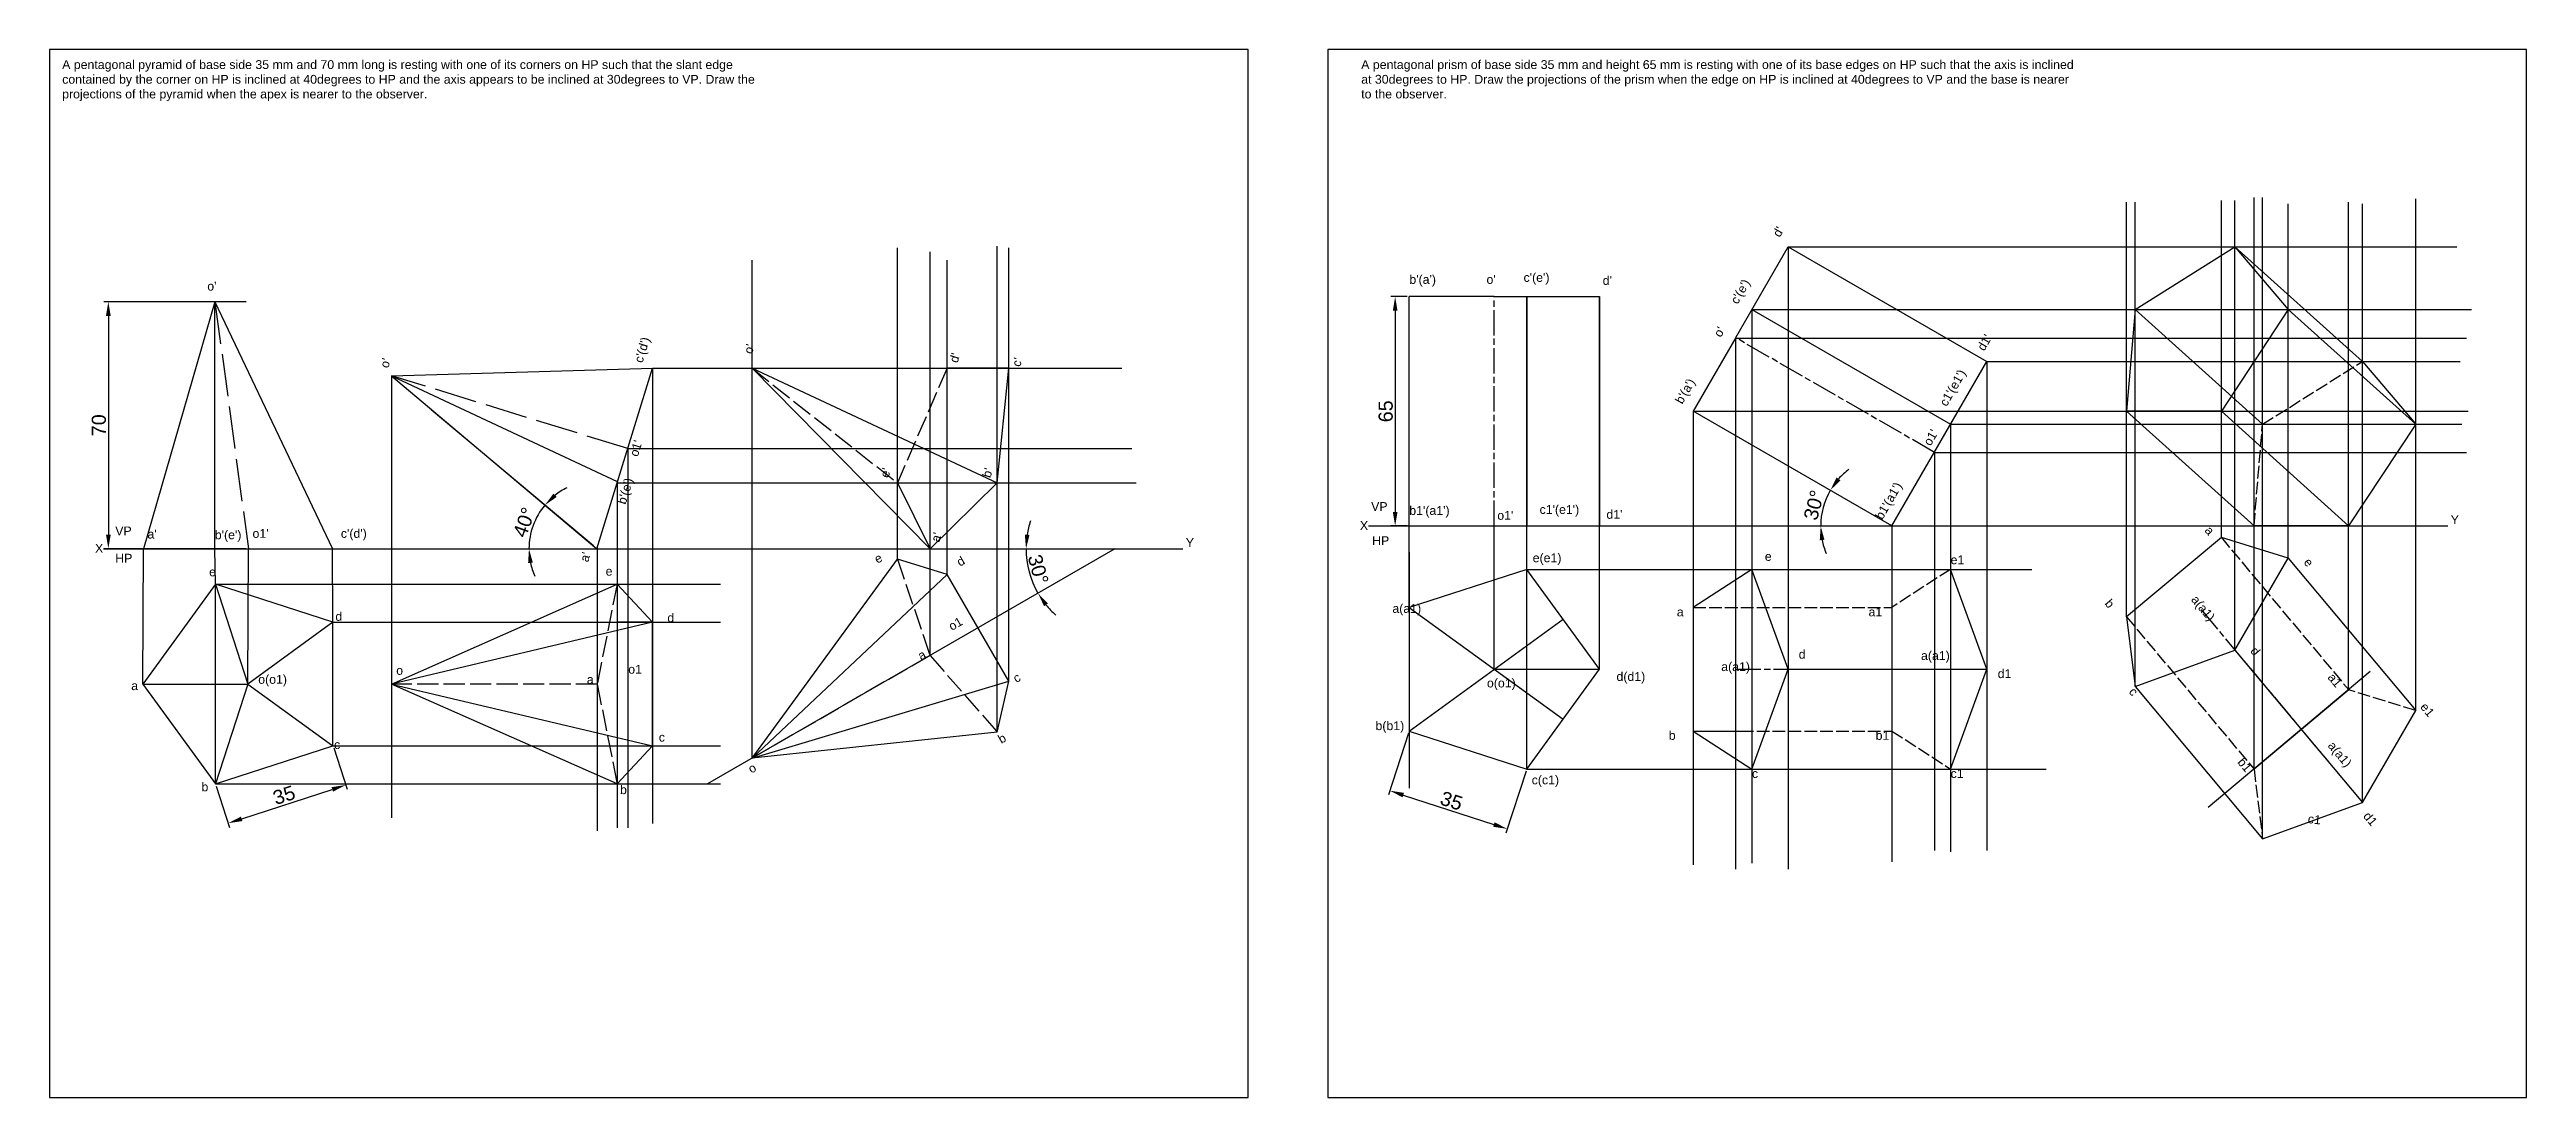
# Model space of a CAD drawing. Header units: millimetres. Extents: x 0 to 702, y 0 to 297.
import ezdxf

# ---------------------------------------------------------------- set-up
doc = ezdxf.new("R2010")
doc.units = ezdxf.units.MM
doc.linetypes.add('ACAD_ISO02W100', pattern=[15, 12, -3])
doc.linetypes.add('ACAD_ISO08W100', pattern=[36, 24, -3, 6, -3])
doc.styles.get("Standard").update_dxf_attribs({"font": 'arial.ttf'})
doc.dimstyles.new('ISO-25', dxfattribs={"dimtxt": 4, "dimasz": 4, "dimexe": 1.25, "dimexo": 0.625, "dimtad": 1, "dimdec": 0, "dimtxsty": 'Standard', "dimcen": 2.5, "dimadec": 0, "dimazin": 0, "dimtfac": 1, "dimtdec": 0, "dimtmove": 0, "dimatfit": 3, "dimfxl": 1, "dimarcsym": 0})

# ---------------------------------------------------------------- blocks, each defined once
blk = doc.blocks.new('*D2')
at = {"color": 0, "lineweight": -2, "transparency": 16777216}
for p, q in [((80.51, 99.07), (84.31, 87.36)), ((47.22, 88.26), (51.02, 76.55)), ((54.44, 78.97), (80.12, 87.32))]:
    blk.add_line(p, q, dxfattribs=at)
at = {"color": 0, "transparency": 16777216}
for points in [[(79.91, 87.95), (80.33, 86.68), (83.93, 88.55)], [(54.24, 79.61), (54.65, 78.34), (50.64, 77.74)]]:
    blk.add_solid(points, dxfattribs=at)
at = {"layer": 'Defpoints', "color": 0, "transparency": 16777216}
for p in [(80.31, 99.67), (47.03, 88.85), (83.93, 88.55)]:
    blk.add_point(p, dxfattribs=at)
at = {"color": 0, "transparency": 16777216, "insert": (66.46, 85.68), "char_height": 4, "attachment_point": 5, "rotation": 18}
blk.add_mtext('35', dxfattribs=at)
blk = doc.blocks.new('*D3')
at = {"color": 0, "lineweight": -2, "transparency": 16777216}
for p, q in [((55.74, 225.51), (15.41, 225.51)), ((16.66, 221.51), (16.66, 159.51)), ((55.74, 155.51), (15.41, 155.51))]:
    blk.add_line(p, q, dxfattribs=at)
at = {"color": 0, "transparency": 16777216}
for points in [[(15.99, 221.51), (17.33, 221.51), (16.66, 225.51)], [(15.99, 159.51), (17.33, 159.51), (16.66, 155.51)]]:
    blk.add_solid(points, dxfattribs=at)
at = {"layer": 'Defpoints', "color": 0, "transparency": 16777216}
for p in [(56.36, 225.51), (16.66, 155.51), (56.36, 155.51)]:
    blk.add_point(p, dxfattribs=at)
at = {"color": 0, "transparency": 16777216, "insert": (13.99, 190.51), "char_height": 4, "attachment_point": 5, "rotation": 90}
blk.add_mtext('70', dxfattribs=at)
blk = doc.blocks.new('*D4')
at = {"color": 0, "lineweight": -2, "transparency": 16777216}
for start, end in [(116.14642, 128.07321), (140, 180), (191.92679, 203.85358)]:
    blk.add_arc((155.1, 155.51), 19.25, start, end, dxfattribs=at)
at = {"color": 0, "transparency": 16777216}
for points in [[(143.69, 170.18), (142.77, 171.14), (140.35, 167.88)], [(135.6, 151.46), (136.93, 151.6), (135.85, 155.51)]]:
    blk.add_solid(points, dxfattribs=at)
at = {"layer": 'Defpoints', "color": 0, "transparency": 16777216}
for p in [(108.16, 194.9), (137.9, 164.15), (15.29, 155.51), (154.12, 156.33), (321.12, 155.51)]:
    blk.add_point(p, dxfattribs=at)
at = {"color": 0, "transparency": 16777216, "insert": (134.5, 163.01), "char_height": 4, "attachment_point": 5, "rotation": 70}
blk.add_mtext('40°', dxfattribs=at)
blk = doc.blocks.new('*D5')
at = {"color": 0, "lineweight": -2, "transparency": 16777216}
for start, end in [(161.79455, 170.89727), (180, 210), (219.10273, 228.20545)]:
    blk.add_arc((301.89, 155.51), 25.2, start, end, dxfattribs=at)
at = {"color": 0, "transparency": 16777216}
for points in [[(277.67, 159.44), (276.34, 159.55), (276.69, 155.51)], [(281.79, 139.23), (282.88, 139.99), (280.07, 142.91)]]:
    blk.add_solid(points, dxfattribs=at)
at = {"layer": 'Defpoints', "color": 0, "transparency": 16777216}
for p in [(15.29, 155.51), (301.89, 155.51), (321.12, 155.51), (277.07, 151.13), (186.44, 88.85)]:
    blk.add_point(p, dxfattribs=at)
at = {"color": 0, "transparency": 16777216, "insert": (280.13, 149.68), "char_height": 4, "attachment_point": 5, "rotation": 285}
blk.add_mtext('30°', dxfattribs=at)
blk = doc.blocks.new('*D7')
at = {"color": 0, "lineweight": -2, "transparency": 16777216}
for p, q in [((385.08, 103.27), (379.39, 85.75)), ((418.37, 92.45), (412.68, 74.93)), ((383.58, 85.7), (409.26, 77.36))]:
    blk.add_line(p, q, dxfattribs=at)
at = {"color": 0, "transparency": 16777216}
for points in [[(383.79, 86.33), (383.38, 85.07), (379.78, 86.94)], [(409.47, 77.99), (409.05, 76.72), (413.06, 76.12)]]:
    blk.add_solid(points, dxfattribs=at)
at = {"layer": 'Defpoints', "color": 0, "transparency": 16777216}
for p in [(385.28, 103.86), (418.56, 93.05), (413.06, 76.12)]:
    blk.add_point(p, dxfattribs=at)
at = {"color": 0, "transparency": 16777216, "insert": (397.25, 84.07), "char_height": 4, "attachment_point": 5, "rotation": 342}
blk.add_mtext('35', dxfattribs=at)
blk = doc.blocks.new('*D11')
at = {"color": 0, "lineweight": -2, "transparency": 16777216}
for p, q in [((384.65, 226.97), (380.03, 226.97)), ((381.28, 222.97), (381.28, 165.97)), ((384.65, 161.97), (380.03, 161.97))]:
    blk.add_line(p, q, dxfattribs=at)
at = {"color": 0, "transparency": 16777216}
for points in [[(380.61, 222.97), (381.94, 222.97), (381.28, 226.97)], [(380.61, 165.97), (381.94, 165.97), (381.28, 161.97)]]:
    blk.add_solid(points, dxfattribs=at)
at = {"layer": 'Defpoints', "color": 0, "transparency": 16777216}
for p in [(385.28, 226.97), (381.28, 161.97), (385.28, 161.97)]:
    blk.add_point(p, dxfattribs=at)
at = {"color": 0, "transparency": 16777216, "insert": (378.61, 194.47), "char_height": 4, "attachment_point": 5, "rotation": 90}
blk.add_mtext('65', dxfattribs=at)
blk = doc.blocks.new('*D13')
at = {"color": 0, "lineweight": -2, "transparency": 16777216}
for start, end in [(127.21493, 138.60286), (149.9908, 180), (191.38793, 202.77587)]:
    blk.add_arc((522.01, 161.97), 20.16, start, end, dxfattribs=at)
at = {"color": 0, "transparency": 16777216}
for points in [[(507.43, 174.91), (506.35, 175.69), (504.56, 172.05)], [(501.59, 157.93), (502.91, 158.06), (501.85, 161.97)]]:
    blk.add_solid(points, dxfattribs=at)
at = {"layer": 'Defpoints', "color": 0, "transparency": 16777216}
for p in [(465.73, 194.48), (503.07, 168.87), (373.69, 161.97), (522.01, 161.97), (679.52, 161.97)]:
    blk.add_point(p, dxfattribs=at)
at = {"color": 0, "transparency": 16777216, "insert": (499.96, 167.88), "char_height": 4, "attachment_point": 5, "rotation": 74.9954}
blk.add_mtext('30°', dxfattribs=at)

msp = doc.modelspace()

# ---------------------------------------------------------------- linework, layer by layer
for p, q in [((339.61, 297), (0, 297)), ((0, 297), (0, 0)), ((339.61, 0), (339.61, 297)), ((701.83, 297), (362.22, 297)), ((362.22, 297), (362.22, 0)), ((701.83, 0), (701.83, 297)), ((588.53, 136.21), (588.53, 253.75)), ((590.92, 116.5), (590.92, 253.75)), ((615.38, 158.67), (615.38, 254.2)), ((619.24, 126.78), (619.24, 254.2)), ((624.63, 93.06), (624.63, 255.1)), ((627.04, 73.33), (627.04, 255.1)), ((634.35, 152.84), (634.35, 253.3)), ((651.44, 115.56), (651.44, 253.75)), ((655.36, 83.61), (655.36, 253.3)), ((670.47, 109.67), (670.47, 254.65)), ((240.23, 152.6), (240.23, 240.81)), ((249.49, 125.25), (249.49, 239.69)), ((268.54, 103.56), (268.54, 241.25)), ((271.81, 117.94), (271.81, 240.81)), ((477.77, 215.34), (492.66, 241.12)), ((492.66, 241.12), (548.95, 208.61)), ((492.66, 241.12), (492.66, 64.75)), ((492.66, 241.12), (682.12, 241.12)), ((655.36, 208.61), (619.24, 241.12)), ((199.06, 96.14), (199.06, 237.28)), ((254.31, 148.25), (254.31, 237.28)), ((46.86, 225.51), (26.65, 155.51)), ((46.83, 155.51), (46.86, 225.51)), ((46.86, 225.51), (80.17, 155.51)), ((385.28, 138.86), (385.28, 226.97)), ((409.36, 226.97), (385.28, 226.97)), ((409.36, 226.97), (439.14, 226.97)), ((418.56, 149.68), (418.56, 226.97)), ((418.56, 93.05), (418.56, 226.97)), ((418.56, 226.97), (418.56, 161.97)), ((439.14, 121.36), (439.14, 226.97)), ((439.14, 226.97), (439.14, 161.97)), ((482.37, 223.31), (538.66, 190.8)), ((482.37, 223.31), (482.37, 66.36)), ((482.37, 223.31), (686.22, 223.31)), ((627.04, 190.8), (590.92, 223.31)), ((477.77, 215.34), (465.73, 194.48)), ((477.7, 215.21), (477.7, 64.75)), ((477.7, 215.21), (684.85, 215.21)), ((96.93, 204.54), (170.84, 206.65)), ((96.93, 204.54), (155.06, 155.51)), ((96.93, 204.54), (160.83, 174.59)), ((96.93, 204.54), (96.93, 79.26)), ((155.06, 155.51), (170.84, 206.65)), ((170.84, 206.65), (170.84, 77.64)), ((170.84, 206.65), (303.82, 206.65)), ((199.06, 206.65), (254.31, 206.65)), ((271.81, 206.65), (254.31, 206.65)), ((271.81, 206.65), (254.31, 206.65)), ((522.01, 161.97), (548.95, 208.61)), ((548.95, 208.61), (548.95, 69.98)), ((548.95, 208.61), (683.03, 208.61)), ((655.36, 208.61), (670.47, 190.8)), ((154.12, 156.33), (108.16, 194.9)), ((522.01, 161.97), (465.73, 194.48)), ((465.73, 194.48), (465.73, 65.9)), ((465.73, 194.48), (685.31, 194.48)), ((538.66, 190.8), (538.66, 69.57)), ((538.66, 190.8), (683.49, 190.8)), ((163.82, 183.9), (163.82, 76.39)), ((163.82, 183.9), (306.66, 183.9)), ((534.06, 182.83), (534.06, 69.98)), ((534.06, 182.83), (684.85, 182.83)), ((160.82, 174.17), (160.82, 76.39)), ((160.82, 174.17), (307.9, 174.17)), ((240.23, 174.17), (249.49, 155.51)), ((373.69, 161.97), (679.52, 161.97)), ((385.28, 161.97), (439.14, 161.97)), ((409.36, 121.36), (409.36, 161.97)), ((522.01, 161.97), (522.01, 66.76)), ((651.44, 161.97), (624.63, 161.97)), ((15.29, 155.51), (321.12, 155.51)), ((26.45, 117.17), (26.65, 155.51)), ((26.65, 155.51), (80.17, 155.51)), ((47.03, 145.48), (46.83, 155.51)), ((56.23, 117.17), (56.36, 155.51)), ((80.31, 134.67), (80.17, 155.51)), ((155.17, 155.86), (155.17, 75.61)), ((301.89, 155.51), (186.44, 88.85)), ((385.28, 154.53), (385.28, 87.68)), ((418.56, 149.68), (561.68, 149.68)), ((47.03, 88.85), (47.03, 145.48)), ((47.03, 145.48), (190.1, 145.48)), ((80.31, 134.67), (190.1, 134.67)), ((155.17, 134.67), (170.84, 134.67)), ((170.84, 134.67), (160.82, 134.67)), ((170.84, 134.67), (160.82, 134.67)), ((170.84, 134.67), (170.84, 99.67)), ((170.84, 99.67), (170.84, 134.67)), ((385.28, 138.86), (428.85, 107.21)), ((385.28, 103.86), (428.85, 135.52)), ((465.73, 138.86), (465.73, 103.86)), ((522.01, 138.86), (522.01, 103.86)), ((409.36, 121.36), (439.14, 121.36)), ((657.58, 120.71), (611.62, 82.14)), ((651.49, 115.5), (624.65, 93.04)), ((80.31, 99.67), (190.1, 99.67)), ((170.84, 99.67), (160.82, 88.85)), ((160.82, 88.85), (170.84, 99.67)), ((465.73, 103.86), (482.37, 103.86)), ((418.56, 93.05), (565.72, 93.05)), ((47.03, 88.85), (190.1, 88.85)), ((0, 0), (339.61, 0)), ((362.22, 0), (701.83, 0))]:
    msp.add_line(p, q)
at = {"lineweight": 30}
for p, q in [((590.92, 223.31), (619.24, 241.12)), ((619.24, 241.12), (634.35, 223.31)), ((590.92, 223.31), (588.53, 194.48)), ((634.35, 223.31), (615.38, 194.48)), ((634.35, 223.31), (670.47, 190.8)), ((199.06, 206.65), (268.54, 174.17)), ((199.06, 206.65), (271.81, 206.65)), ((199.06, 206.65), (249.49, 155.51)), ((268.54, 174.17), (271.81, 206.65)), ((615.38, 194.48), (588.53, 194.48)), ((588.53, 194.48), (624.63, 161.97)), ((615.38, 194.48), (651.44, 161.97)), ((670.47, 190.8), (651.44, 161.97)), ((249.49, 155.51), (268.54, 174.17)), ((651.44, 161.97), (624.63, 161.97)), ((615.38, 158.67), (588.53, 136.21)), ((634.35, 152.84), (615.38, 158.67)), ((199.06, 96.14), (240.23, 152.6)), ((254.31, 148.25), (199.06, 96.14)), ((254.31, 148.25), (240.23, 152.6)), ((271.81, 117.94), (254.31, 148.25)), ((482.37, 149.68), (465.73, 138.86)), ((492.66, 121.36), (482.37, 149.68)), ((482.37, 149.68), (538.66, 149.68)), ((548.95, 121.36), (538.66, 149.68)), ((619.24, 126.78), (634.35, 152.84)), ((634.35, 152.84), (670.47, 109.67)), ((47.03, 145.48), (56.23, 117.17)), ((96.93, 117.17), (160.82, 145.48)), ((170.84, 134.67), (160.82, 145.48)), ((80.31, 134.67), (56.23, 117.17)), ((170.84, 134.67), (96.93, 117.17)), ((170.84, 99.67), (170.84, 134.67)), ((465.73, 138.86), (465.73, 103.86)), ((588.53, 136.21), (590.92, 116.5)), ((590.92, 116.5), (619.24, 126.78)), ((619.24, 126.78), (655.36, 83.61)), ((482.37, 93.05), (492.66, 121.36)), ((492.66, 121.36), (548.95, 121.36)), ((538.66, 93.05), (548.95, 121.36)), ((26.45, 117.17), (56.23, 117.17)), ((56.23, 117.17), (47.03, 88.85)), ((56.23, 117.17), (80.31, 99.67)), ((160.82, 88.85), (96.93, 117.17)), ((96.93, 117.17), (170.84, 99.67)), ((199.06, 96.14), (271.81, 117.94)), ((268.54, 103.56), (271.81, 117.94)), ((590.92, 116.5), (627.04, 73.33)), ((655.36, 83.61), (670.47, 109.67)), ((160.82, 88.85), (170.84, 99.67)), ((268.54, 103.56), (199.06, 96.14)), ((465.73, 103.86), (482.37, 93.05)), ((482.37, 93.05), (538.66, 93.05)), ((627.04, 73.33), (655.36, 83.61))]:
    msp.add_line(p, q, dxfattribs=at)
at = {"linetype": 'ACAD_ISO02W100'}
for p, q in [((46.86, 225.51), (56.36, 155.51)), ((163.82, 183.9), (96.93, 204.54))]:
    msp.add_line(p, q, dxfattribs=at)
at = {"linetype": 'ACAD_ISO08W100', "ltscale": 0.3}
for p, q in [((409.36, 161.97), (409.36, 226.97)), ((534.06, 182.83), (477.77, 215.34)), ((609.64, 138.26), (645.8, 95.03)), ((477.7, 121.36), (534.06, 121.36))]:
    msp.add_line(p, q, dxfattribs=at)
at = {"linetype": 'ACAD_ISO02W100', "ltscale": 0.5}
for p, q in [((199.06, 206.65), (240.23, 174.17)), ((254.31, 206.65), (240.23, 174.17)), ((240.23, 152.6), (249.49, 125.25)), ((160.82, 145.48), (155.17, 117.17)), ((249.49, 125.25), (199.06, 96.14)), ((249.49, 125.25), (268.54, 103.56)), ((155.17, 117.17), (96.93, 117.17)), ((155.17, 117.17), (160.82, 88.85))]:
    msp.add_line(p, q, dxfattribs=at)
at = {"linetype": 'ACAD_ISO02W100', "ltscale": 0.3}
for p, q in [((627.04, 190.8), (655.36, 208.61)), ((624.63, 161.97), (627.04, 190.8)), ((615.38, 158.67), (651.49, 115.5)), ((538.66, 149.68), (522.01, 138.86)), ((465.73, 138.86), (522.01, 138.86)), ((588.53, 136.21), (624.65, 93.04)), ((670.47, 109.67), (651.49, 115.5)), ((465.73, 103.86), (522.01, 103.86)), ((522.01, 103.86), (538.66, 93.05)), ((624.65, 93.04), (627.04, 73.33))]:
    msp.add_line(p, q, dxfattribs=at)
for points in [[(385.28, 138.86), (385.28, 103.86), (418.56, 93.05), (439.14, 121.36), (418.56, 149.68)], [(80.31, 99.67), (80.31, 134.67), (47.03, 145.48), (26.45, 117.17), (47.03, 88.85)]]:
    msp.add_lwpolyline(points, close=True)

# ---------------------------------------------------------------- texts
at = {"char_height": 2.5, "attachment_point": 1}
for s, width, heights, insert in [('A pentagonal pyramid of base side 35 mm and 70 mm long is resting with one of its corners on HP such that the slant edge contained by the corner on HP is inclined at 40degrees to HP and the axis appears to be inclined at 30degrees to VP. Draw the projections of the pyramid when the apex is nearer to the observer.', 203.0274, [0], (3.58, 293.98)), ('A pentagonal prism of base side 35 mm and height 65 mm is resting with one of its base edges on HP such that the axis is inclined at 30degrees to HP. Draw the projections of the prism when the edge on HP is inclined at 40degrees to VP and the base is nearer to the observer.', 203.0274, [0], (371.66, 293.98)), ("b'(a')", 8.6215, [9.23], (385.3, 233.09)), ("o'", 8.6215, [9.23], (407.16, 233.09)), ("c'(e')", 8.6215, [9.23], (417.66, 233.65)), ("d'", 8.6215, [9.23], (440.08, 232.8)), ("o'", 8.6215, [9.23], (44.7, 231.18)), ('VP', 3.7664, [0], (374.47, 168.73)), ('VP', 3.7664, [0], (18.62, 161.82)), ('X', 3.7664, [0], (371.3, 163.34)), ("b1'(a1')", 8.6215, [9.23], (385.28, 167.6)), ("o1'", 8.6215, [9.23], (410.22, 166.23)), ("c1'(e1')", 8.6215, [9.23], (422.2, 167.89)), ("d1'", 8.6215, [9.23], (441.14, 166.51)), ('Y', 3.7664, [0], (680.36, 164.99)), ('X', 3.7664, [0], (12.89, 156.88)), ("a'", 8.6215, [9.23], (27.75, 160.91)), ("b'(e')", 8.6215, [9.23], (46.83, 160.71)), ("o1'", 8.6215, [9.23], (57.51, 161.11)), ("c'(d')", 8.6215, [9.23], (82.54, 161.11)), ('Y', 3.7664, [0], (321.95, 158.52)), ('HP', 3.7664, [0], (374.75, 159.06)), ('HP', 3.7664, [0], (18.62, 154.08)), ('e', 8.6215, [9.23], (45.21, 150.21)), ('e', 8.6215, [9.23], (157.57, 150.4)), ('e(e1)', 8.6215, [9.23], (420.25, 154.19)), ('e', 8.6215, [9.23], (486.02, 154.59)), ('e1', 8.6215, [9.23], (538.66, 153.62)), ('d', 8.6215, [9.23], (81, 137.59)), ('d', 8.6215, [9.23], (175.07, 137.21)), ('a(a1)', 8.6215, [9.23], (380.49, 139.85)), ('a', 8.6215, [9.23], (461.09, 138.86)), ('a1', 8.6215, [9.23], (515.41, 138.86)), ('d', 8.6215, [9.23], (495.63, 126.86)), ('a(a1)', 8.6215, [9.23], (530.28, 126.49)), ('o(o1)', 8.6215, [9.23], (59.13, 119.75)), ('o', 8.6215, [9.23], (98.23, 122.29)), ('o1', 8.6215, [9.23], (163.98, 122.61)), ('d(d1)', 8.6215, [9.23], (443.99, 120.56)), ('a(a1)', 8.6215, [9.23], (473.67, 123.35)), ('d1', 8.6215, [9.23], (552.01, 121.36)), ('a', 8.6215, [9.23], (23.14, 117.95)), ('a', 8.6215, [9.23], (152.25, 119.71)), ('o(o1)', 5.1431, [0], (407.29, 118.71)), ('b(b1)', 8.6215, [9.23], (375.7, 106.61)), ('c', 8.6215, [9.23], (80.62, 101.26)), ('c', 8.6215, [9.23], (172.63, 103.35)), ('b', 8.6215, [9.23], (458.8, 103.86)), ('b1', 8.6215, [9.23], (517.42, 103.86)), ('c(c1)', 8.6215, [9.23], (419.96, 91.25)), ('c', 8.6215, [9.23], (482.37, 93.05)), ('c1', 8.6215, [9.23], (538.66, 93.05)), ('b', 8.6215, [9.23], (43.05, 89.28)), ('b', 8.6215, [9.23], (161.64, 88.47))]:
    msp.add_mtext_dynamic_manual_height_columns(s, width=width, gutter_width=12.5, heights=heights, dxfattribs=dict(at, insert=insert))
for s, heights, insert, rotation in [("d'", [9.23], (488.08, 244.85), 59.9908), ("c'(e')", [9.23], (476.13, 225.86), 59.9908), ("o'", [9.23], (471.37, 216.48), 59.9908), ("c'(d')", [9.23], (165.6, 208.74), 72.85381), ("o'", [9.23], (196.64, 211.29), 71.93507), ("d'", [9.23], (254.88, 208.74), 72.85381), ("d1'", [9.23], (546.02, 212.62), 59.9908), ("o'", [9.23], (93.55, 207.29), 71.93507), ("c'", [9.23], (272.6, 207.62), 72.85381), ("c1'(e1')", [9.23], (535.36, 196.9), 59.9908), ("b'(a')", [9.23], (460.44, 197.56), 59.9908), ("o1'", [9.23], (164.28, 182.17), 72.85381), ("o1'", [9.23], (530.8, 185.7), 59.9908), ("e'", [9.23], (235.27, 176.16), 72.85381), ("b'", [9.23], (264.18, 176.15), 72.85381), ("b'(e')", [9.23], (160.82, 168.64), 72.85381), ("b1'(a1')", [9.23], (517.14, 164.79), 59.9908), ('a', [9.23], (612.4, 162.23), 309.91487), ("a'", [9.23], (150.2, 152.29), 72.85381), ("a'", [9.23], (249.69, 157.9), 72.85381), ('e', [9.23], (233.33, 153.41), 30), ('d', [9.23], (256.71, 152.56), 30), ('e', [9.23], (640.46, 153.19), 309.91487), ('b', [9.23], (584.09, 141.52), 309.91487), ('a(a1)', [9.23], (608.57, 142.62), 309.91487), ('o1', [9.23], (254.4, 134.37), 30), ('d', [9.23], (625.35, 128.03), 309.91487), ('a', [11.91], (245.69, 126), 30), ('c', [9.23], (272.67, 119.61), 30), ('a1', [9.23], (647.26, 120.56), 309.91487), ('c', [9.23], (590.92, 116.5), 309.91487), ('e1', [9.23], (673.49, 112.2), 309.91487), ('b', [9.23], (268.41, 102.35), 30), ('a(a1)', [9.23], (647.31, 101.21), 309.91487), ('o', [9.23], (197.61, 93.93), 30), ('b1', [9.23], (621.7, 96.56), 309.91487), ('c1', [9.23], (640.07, 80.27), 353.29579), ('d1', [9.23], (657.32, 81.26), 309.91487)]:
    msp.add_mtext_dynamic_manual_height_columns(s, width=8.6215, gutter_width=12.5, heights=heights, dxfattribs=dict(at, insert=insert, rotation=rotation))

# ---------------------------------------------------------------- dimensions: what is measured, and where the dimension line sits
for p1, p2, distance, picture, middle in [((56.36, 225.51), (56.36, 155.51), -39.7, '*D3', (13.99, 190.51)), ((47.03, 88.85), (80.31, 99.67), -11.69, '*D2', (66.46, 85.68)), ((385.28, 103.86), (418.56, 93.05), -17.8, '*D7', (397.25, 84.07))]:
    dim = msp.add_aligned_dim(p1=p1, p2=p2, distance=distance, dimstyle='ISO-25')
    dim.commit()
    dim.dimension.update_dxf_attribs({"geometry": picture, "text_midpoint": middle})
dim = msp.add_linear_dim(base=(381.28, 161.97), p1=(385.28, 226.97), p2=(385.28, 161.97), angle=90, dimstyle='ISO-25')
dim.commit()
dim.dimension.update_dxf_attribs({"geometry": '*D11', "text_midpoint": (378.61, 194.47)})
for base, line1, line2, picture, middle in [((137.9, 164.15), ((15.29, 155.51), (321.12, 155.51)), ((154.12, 156.33), (108.16, 194.9)), '*D4', (134.5, 163.01)), ((503.07, 168.87), ((373.69, 161.97), (679.52, 161.97)), ((522.01, 161.97), (465.73, 194.48)), '*D13', (499.96, 167.88)), ((277.07, 151.13), ((301.89, 155.51), (186.44, 88.85)), ((15.29, 155.51), (321.12, 155.51)), '*D5', (280.13, 149.68))]:
    dim = msp.add_angular_dim_2l(base=base, line1=line1, line2=line2, dimstyle='ISO-25')
    dim.commit()
    dim.dimension.update_dxf_attribs({"geometry": picture, "text_midpoint": middle})

doc.saveas('drawing.dxf')
